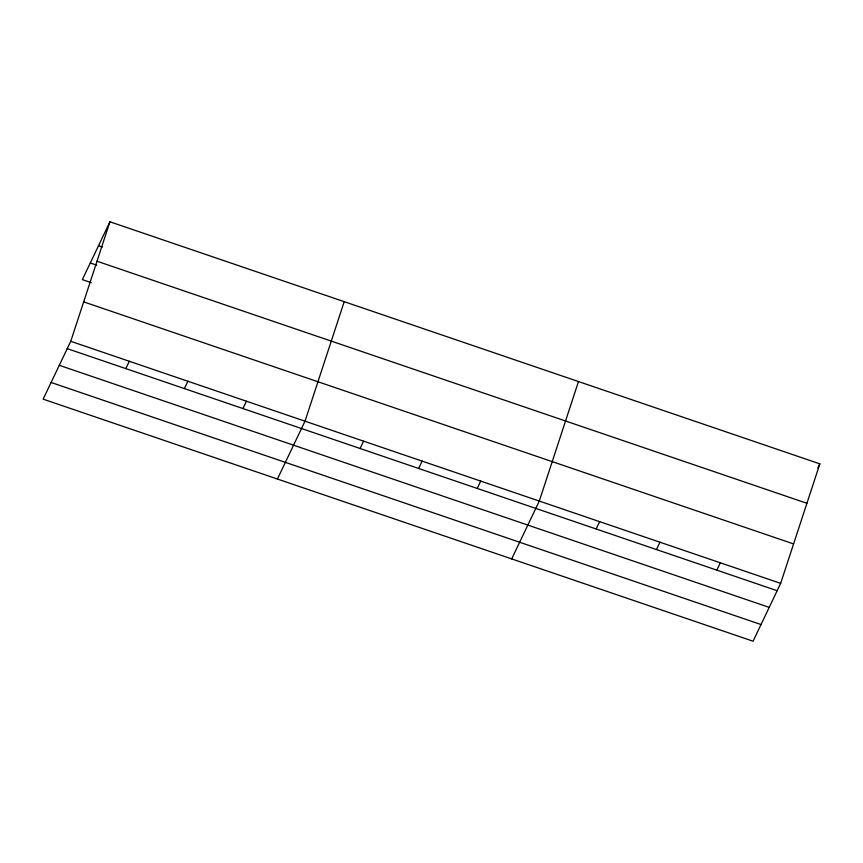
<?xml version="1.0" encoding="UTF-8"?>
<svg xmlns="http://www.w3.org/2000/svg" width="863" height="863" viewBox="0 0 863 863"><rect width="100%" height="100%" fill="white"/><g stroke="black" fill="none" stroke-linecap="round" stroke-linejoin="round"><path stroke-width="1.29" d="M70.744 341.306L109.935 221.791L819.85 463.852L780.659 583.366L753.065 641.209L43.15 399.148L70.744 341.306L780.659 583.366M344.208 301.672L305.017 421.187L277.422 479.03M578.48 381.554L539.289 501.069L511.694 558.911M109.935 221.791L82.341 279.634L91.251 282.676M125.804 368.609L129.31 361.273M184.369 388.587L187.875 381.241M242.945 408.555L246.44 401.209M360.076 448.501L363.582 441.155M418.652 468.469L422.147 461.122M477.217 488.436L480.713 481.09M596.128 528.987L599.634 521.64M656.473 549.558L659.968 542.212M716.808 570.13L720.314 562.795M817.844 468.048L819.85 463.852M98.479 245.793L102.298 247.098M97.001 261.23L806.916 503.291M90.291 262.967L96.656 265.135M83.668 301.867L793.593 543.927M67.238 348.641L777.153 590.713M59.288 365.308L769.203 607.379M51.1 382.482L761.015 624.542"/></g></svg>
